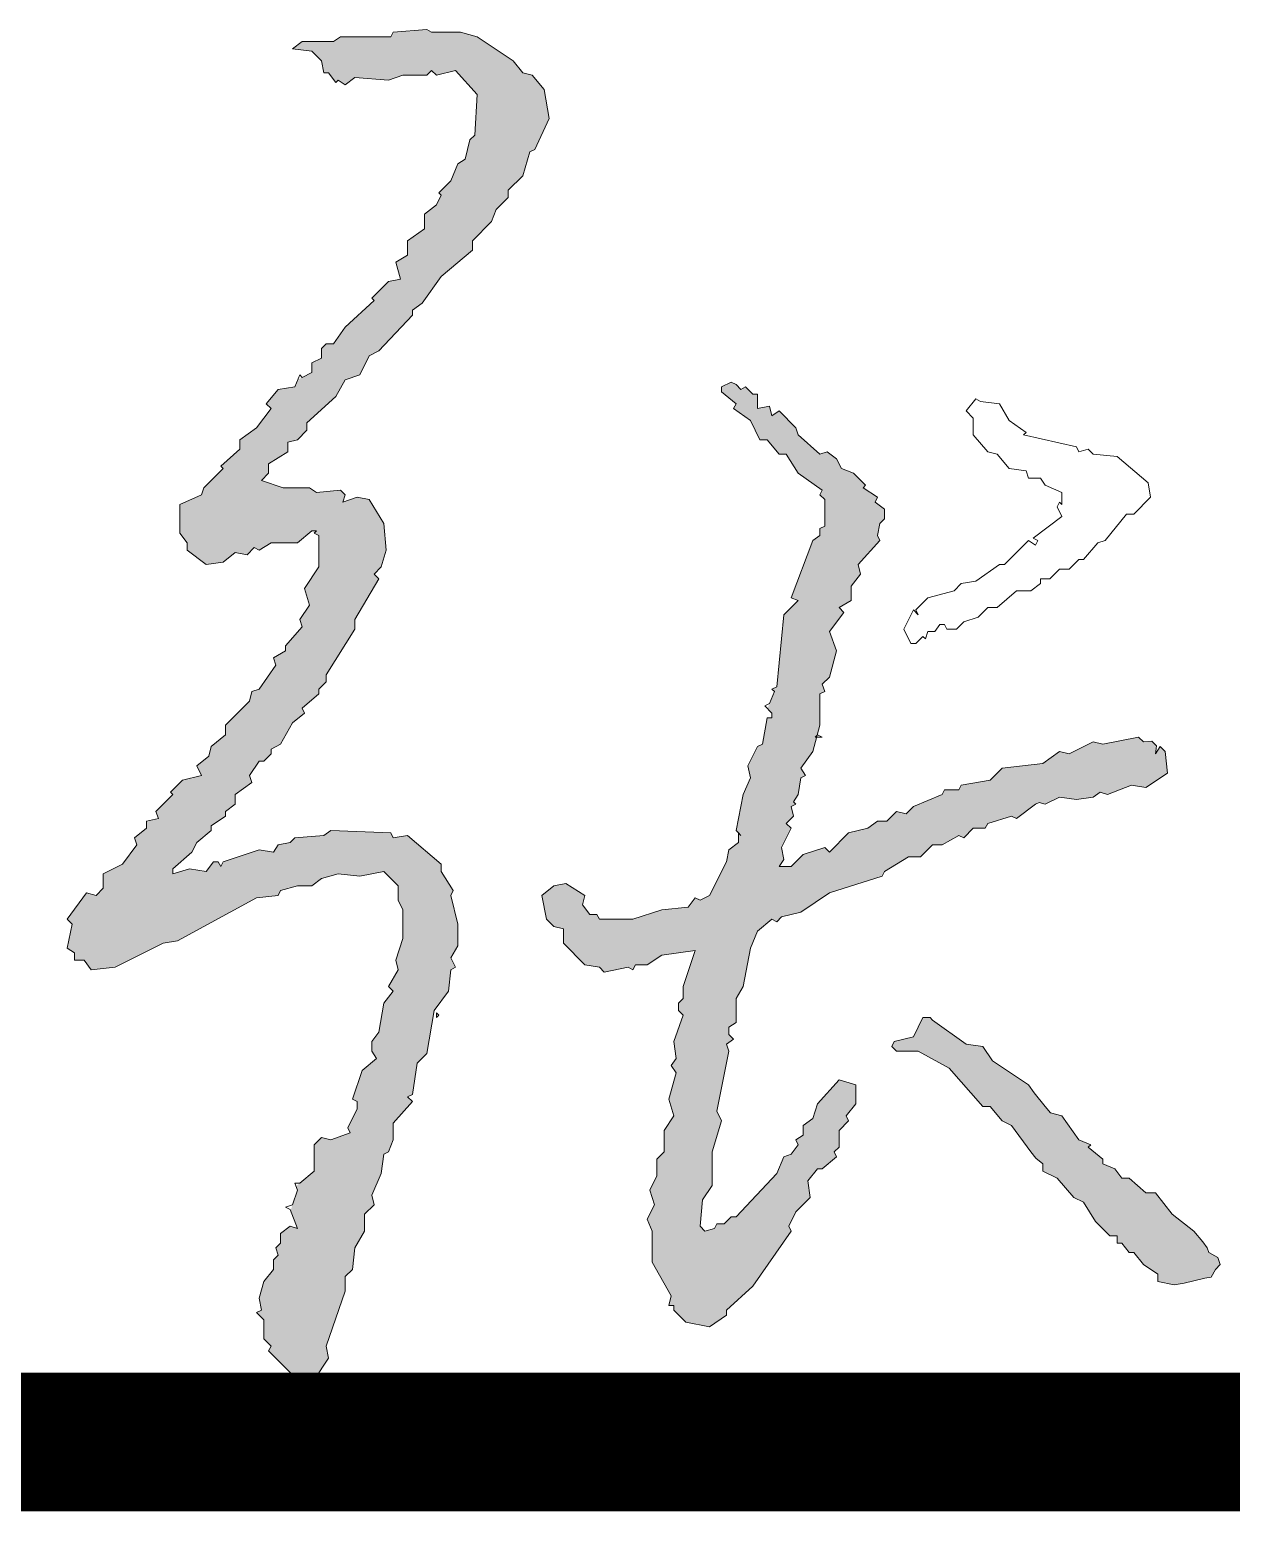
# Model space of a CAD drawing. Extents: x 1188826 to 1909461, y 608442 to 1651179.
# Drawn here: x 1319473 to 1319776.2, y 664842.8 to 665216.5 of the extents above; entities that cross this region are included whole.
import ezdxf

# ---------------------------------------------------------------- set-up
doc = ezdxf.new("R2010")
doc.units = 0
doc.header["$LTSCALE"] = 1000
doc.header["$MEASUREMENT"] = 0
doc.layers.add('图框', color=140, linetype='Continuous')
doc.layers.add('签名', color=7, linetype='Continuous', lineweight=18)

# ---------------------------------------------------------------- blocks, each defined once
blk = doc.blocks.new('tq123')
at = {"layer": '签名'}
h = blk.add_hatch(color=2, dxfattribs=at)
h.dxf.hatch_style = 1
h.paths.add_polyline_path([(-1979.02, 7074.86), (-1968.14, 7076.07), (-1966.93, 7078.49), (-1958.46, 7080.91), (-1951.2, 7080.91), (-1946.36, 7084.54), (-1937.9, 7086.96), (-1927.01, 7085.75), (-1914.91, 7088.17), (-1907.66, 7080.91), (-1907.66, 7073.66), (-1905.24, 7068.82), (-1905.24, 7054.3), (-1908.86, 7043.42), (-1907.66, 7038.58), (-1912.49, 7030.11), (-1910.07, 7027.69), (-1914.91, 7021.64), (-1917.33, 7007.13), (-1920.96, 7002.29), (-1920.96, 6997.45), (-1918.54, 6993.82), (-1925.8, 6987.77), (-1930.64, 6973.26), (-1928.22, 6972.05), (-1928.22, 6968.42), (-1933.06, 6958.74), (-1931.85, 6956.32), (-1941.52, 6952.7), (-1946.36, 6953.9), (-1949.99, 6950.28), (-1949.99, 6936.97), (-1959.14, 6929.34), (-1958.46, 6927.29), (-1961.87, 6917.05), (-1958.46, 6907.94), (-1962.09, 6909.15), (-1966.93, 6905.52), (-1966.93, 6900.68), (-1969.34, 6898.26), (-1968.14, 6894.63), (-1970.55, 6892.22), (-1970.55, 6887.38), (-1975.39, 6881.33), (-1977.81, 6872.86), (-1976.6, 6866.81), (-1979.02, 6865.6), (-1975.39, 6861.98), (-1975.39, 6852.3), (-1971.76, 6848.67), (-1972.97, 6846.25), (-1957.25, 6830.53), (-1949.99, 6831.74), (-1942.73, 6842.62), (-1943.94, 6848.67), (-1934.27, 6876.49), (-1934.27, 6883.75), (-1930.64, 6887.38), (-1929.43, 6898.26), (-1924.59, 6906.73), (-1924.59, 6915.2), (-1919.75, 6920.04), (-1920.96, 6924.87), (-1916.12, 6935.76), (-1914.91, 6945.44), (-1912.49, 6946.65), (-1910.07, 6952.7), (-1910.07, 6961.16), (-1900.4, 6972.05), (-1902.82, 6974.47), (-1900.4, 6975.68), (-1897.98, 6991.4), (-1893.14, 6996.24), (-1889.51, 7018.01), (-1882.25, 7027.69), (-1881.04, 7038.58), (-1878.62, 7039.79), (-1881.04, 7044.62), (-1877.42, 7050.67), (-1877.42, 7061.56), (-1881.04, 7076.07), (-1879.83, 7078.49), (-1885.88, 7088.17), (-1885.88, 7091.8), (-1902.82, 7106.31), (-1910.07, 7105.1), (-1911.28, 7107.52), (-1941.52, 7108.73), (-1945.15, 7106.31), (-1959.67, 7105.1), (-1962.09, 7102.69), (-1968.14, 7101.48), (-1970.55, 7097.85), (-1977.81, 7099.06), (-1995.96, 7093.01), (-1997.17, 7090.59), (-1998.38, 7093.01), (-2000.79, 7093.01), (-2004.42, 7088.17), (-2012.89, 7089.38), (-2021.36, 7086.96), (-2021.36, 7089.38), (-2011.68, 7097.85), (-2009.26, 7102.69), (-2002, 7108.73), (-2002, 7111.15), (-1994.75, 7115.99), (-1994.75, 7118.41), (-1989.91, 7122.04), (-1989.91, 7126.88), (-1981.44, 7132.93), (-1982.65, 7136.55), (-1977.81, 7143.81), (-1975.39, 7143.81), (-1971.76, 7147.44), (-1971.76, 7149.86), (-1966.93, 7152.28), (-1960.88, 7163.17), (-1954.83, 7168), (-1956.04, 7170.42), (-1947.57, 7177.68), (-1947.57, 7180.1), (-1943.94, 7183.73), (-1943.94, 7187.36), (-1929.43, 7210.34), (-1929.43, 7215.18), (-1917.33, 7235.74), (-1919.75, 7238.16), (-1916.12, 7241.79), (-1913.7, 7250.26), (-1914.91, 7263.56), (-1922.17, 7275.66), (-1928.22, 7276.87), (-1935.48, 7274.45), (-1934.27, 7278.08), (-1936.69, 7280.5), (-1948.78, 7279.29), (-1952.41, 7281.71), (-1965.72, 7281.71), (-1976.6, 7285.34), (-1972.97, 7288.96), (-1972.97, 7293.8), (-1963.3, 7299.85), (-1963.3, 7304.69), (-1958.46, 7305.9), (-1953.62, 7310.74), (-1953.62, 7314.37), (-1939.1, 7327.67), (-1934.27, 7336.14), (-1927.01, 7338.56), (-1922.17, 7348.23), (-1917.33, 7350.65), (-1900.4, 7368.8), (-1900.4, 7371.22), (-1895.56, 7374.85), (-1885.88, 7388.15), (-1870.16, 7401.46), (-1870.16, 7406.3), (-1860.48, 7415.97), (-1858.06, 7422.02), (-1852.01, 7428.07), (-1852.01, 7431.7), (-1844.76, 7438.95), (-1841.13, 7451.05), (-1838.71, 7452.26), (-1831.45, 7467.98), (-1833.87, 7482.5), (-1839.92, 7489.76), (-1844.76, 7490.97), (-1849.59, 7497.02), (-1867.74, 7509.11), (-1876.21, 7511.53), (-1890.72, 7511.53), (-1893.14, 7512.74), (-1910.07, 7511.53), (-1911.28, 7509.11), (-1936.69, 7509.11), (-1940.31, 7506.69), (-1956.04, 7506.69), (-1960.88, 7503.06), (-1951.2, 7501.85), (-1946.36, 7497.02), (-1945.15, 7490.97), (-1942.73, 7490.97), (-1939.1, 7486.13), (-1937.9, 7487.34), (-1934.27, 7484.92), (-1929.43, 7488.55), (-1912.49, 7487.34), (-1905.24, 7489.76), (-1893.14, 7489.76), (-1890.72, 7492.18), (-1888.3, 7489.76), (-1878.62, 7492.18), (-1867.74, 7480.08), (-1868.95, 7459.52), (-1871.37, 7457.1), (-1873.79, 7447.42), (-1877.42, 7445), (-1881.04, 7436.54), (-1887.09, 7430.49), (-1885.88, 7429.28), (-1888.3, 7424.44), (-1894.35, 7419.6), (-1894.35, 7412.34), (-1902.82, 7406.3), (-1902.82, 7399.04), (-1908.86, 7395.41), (-1906.45, 7386.94), (-1912.49, 7385.73), (-1920.96, 7377.26), (-1919.75, 7376.06), (-1934.27, 7362.75), (-1940.31, 7354.28), (-1943.94, 7354.28), (-1946.36, 7351.86), (-1946.36, 7347.02), (-1951.2, 7344.61), (-1951.2, 7339.77), (-1958.16, 7336.29), (-1959.67, 7332.51), (-1968.14, 7331.3), (-1974.18, 7324.04), (-1971.76, 7321.62), (-1979.02, 7311.95), (-1987.49, 7305.9), (-1987.49, 7301.06), (-1997.17, 7292.59), (-1995.96, 7291.38), (-2005.63, 7281.71), (-2006.84, 7278.08), (-2017.73, 7273.24), (-2017.73, 7258.72), (-2014.1, 7253.89), (-2014.1, 7250.26), (-2004.42, 7243), (-1995.96, 7244.21), (-1989.91, 7249.05), (-1983.86, 7247.84), (-1980.23, 7251.47), (-1977.81, 7250.26), (-1971.76, 7253.89), (-1958.46, 7253.89), (-1951.2, 7259.93), (-1948.78, 7259.93), (-1949.99, 7258.72), (-1947.57, 7257.51), (-1947.57, 7241.79), (-1954.83, 7230.9), (-1952.41, 7222.44), (-1957.25, 7215.18), (-1956.04, 7211.55), (-1964.51, 7201.87), (-1964.51, 7199.45), (-1970.55, 7195.82), (-1969.34, 7192.2), (-1977.81, 7180.1), (-1981.44, 7178.89), (-1982.65, 7174.05), (-1994.75, 7161.96), (-1994.75, 7157.12), (-2002, 7151.07), (-2003.21, 7146.23), (-2009.26, 7141.39), (-2006.84, 7136.55), (-2016.52, 7134.14), (-2022.57, 7128.09), (-2021.36, 7126.88), (-2029.82, 7118.41), (-2028.62, 7114.78), (-2034.66, 7113.57), (-2034.66, 7109.94), (-2040.71, 7105.1), (-2039.5, 7101.48), (-2046.76, 7091.8), (-2056.44, 7086.96), (-2056.44, 7079.7), (-2060.06, 7076.07), (-2064.9, 7077.28), (-2074.58, 7063.98), (-2072.16, 7061.56), (-2074.58, 7049.46), (-2070.95, 7047.04), (-2070.95, 7043.42), (-2066.11, 7043.42), (-2062.48, 7038.58), (-2050.39, 7039.79), (-2026.2, 7051.88), (-2018.94, 7053.09)])
h = blk.add_hatch(color=2, dxfattribs=at)
h.dxf.hatch_style = 1
h.paths.add_polyline_path([(-1750.41, 7076.07), (-1755.25, 7073.66), (-1757.66, 7074.86), (-1761.29, 7070.03), (-1774.6, 7068.82), (-1789.11, 7063.98), (-1806.05, 7063.98), (-1807.26, 7066.4), (-1810.89, 7066.4), (-1814.52, 7071.24), (-1813.31, 7076.07), (-1822.98, 7082.12), (-1829.03, 7080.91), (-1835.08, 7076.07), (-1832.66, 7063.98), (-1829.03, 7060.35), (-1824.19, 7059.14), (-1824.19, 7051.88), (-1813.31, 7041), (-1806.05, 7039.79), (-1803.63, 7037.37), (-1791.53, 7039.79), (-1789.11, 7038.58), (-1787.9, 7041), (-1781.86, 7041), (-1774.6, 7045.83), (-1757.66, 7048.25), (-1763.71, 7030.11), (-1763.71, 7024.06), (-1766.13, 7021.64), (-1766.13, 7018.01), (-1763.71, 7015.59), (-1768.55, 7002.29), (-1767.34, 6993.82), (-1769.76, 6990.19), (-1767.34, 6986.56), (-1770.97, 6973.26), (-1768.55, 6964.79), (-1773.39, 6957.53), (-1773.39, 6946.65), (-1777.02, 6943.02), (-1777.02, 6934.55), (-1780.65, 6927.29), (-1778.23, 6920.04), (-1781.86, 6912.78), (-1779.44, 6906.73), (-1779.44, 6891.01), (-1769.76, 6874.07), (-1770.97, 6869.23), (-1768.55, 6869.23), (-1768.55, 6866.81), (-1762.5, 6860.77), (-1750.41, 6858.35), (-1741.94, 6864.39), (-1741.94, 6866.81), (-1728.63, 6878.91), (-1709.28, 6906.73), (-1710.49, 6909.15), (-1706.86, 6916.41), (-1699.6, 6923.66), (-1700.81, 6932.13), (-1695.98, 6938.18), (-1693.56, 6938.18), (-1686.3, 6944.23), (-1687.51, 6946.65), (-1685.09, 6949.07), (-1685.09, 6957.53), (-1680.25, 6962.37), (-1681.46, 6964.79), (-1676.62, 6970.84), (-1676.62, 6980.52), (-1685.09, 6982.94), (-1695.98, 6970.84), (-1698.39, 6963.58), (-1703.23, 6959.95), (-1703.23, 6955.11), (-1706.86, 6952.7), (-1705.65, 6950.28), (-1709.28, 6945.44), (-1712.91, 6944.23), (-1716.54, 6935.76), (-1737.1, 6913.99), (-1739.52, 6913.99), (-1743.15, 6910.36), (-1746.78, 6910.36), (-1747.99, 6907.94), (-1752.83, 6906.73), (-1755.25, 6909.15), (-1754.04, 6922.46), (-1749.2, 6929.71), (-1749.2, 6946.65), (-1744.36, 6962.37), (-1746.78, 6967.21), (-1740.73, 6997.45), (-1741.94, 7001.08), (-1738.31, 7003.5), (-1740.73, 7005.92), (-1740.73, 7009.55), (-1737.1, 7011.97), (-1737.1, 7024.06), (-1733.47, 7030.11), (-1729.84, 7049.46), (-1726.22, 7057.93), (-1718.96, 7063.98), (-1716.54, 7062.77), (-1714.12, 7065.19), (-1704.44, 7067.61), (-1689.93, 7077.28), (-1663.32, 7085.75), (-1662.11, 7088.17), (-1650.01, 7095.43), (-1643.96, 7095.43), (-1637.91, 7101.48), (-1633.08, 7101.48), (-1624.61, 7106.31), (-1622.19, 7105.1), (-1617.35, 7109.94), (-1611.3, 7109.94), (-1610.09, 7112.36), (-1598, 7115.99), (-1595.58, 7114.78), (-1584.61, 7123.01), (-1581.06, 7122.04), (-1573.81, 7125.67), (-1565.34, 7124.46), (-1556.87, 7125.67), (-1553.24, 7128.09), (-1549.61, 7126.88), (-1537.52, 7131.72), (-1530.26, 7130.51), (-1519.37, 7137.76), (-1520.58, 7148.65), (-1523, 7151.07), (-1525.42, 7147.44), (-1524.83, 7151.47), (-1527.25, 7153.89), (-1531.47, 7153.49), (-1533.89, 7155.91), (-1552.03, 7152.28), (-1556.87, 7153.49), (-1568.97, 7147.44), (-1573.81, 7148.65), (-1582.27, 7142.6), (-1602.84, 7140.18), (-1608.88, 7134.14), (-1623.4, 7131.72), (-1624.61, 7129.3), (-1631.87, 7129.3), (-1633.08, 7126.88), (-1647.59, 7120.83), (-1651.22, 7117.2), (-1656.06, 7118.41), (-1660.9, 7113.57), (-1665.74, 7113.57), (-1670.57, 7109.94), (-1680.25, 7107.52), (-1689.93, 7097.85), (-1692.35, 7100.27), (-1703.23, 7096.64), (-1709.28, 7090.59), (-1715.33, 7090.59), (-1712.91, 7094.22), (-1714.12, 7100.27), (-1709.28, 7109.94), (-1711.7, 7112.36), (-1708.07, 7115.99), (-1709.28, 7120.83), (-1706.86, 7122.04), (-1708.07, 7123.25), (-1705.65, 7126.88), (-1704.44, 7135.34), (-1702.02, 7136.55), (-1704.44, 7140.18), (-1698.39, 7148.65), (-1696.42, 7155.91), (-1697.18, 7155.91), (-1696.13, 7156.97), (-1694.77, 7161.96), (-1694.77, 7177.68), (-1692.35, 7178.89), (-1693.56, 7182.52), (-1689.93, 7186.15), (-1686.3, 7199.45), (-1689.93, 7209.13), (-1682.67, 7218.81), (-1685.09, 7221.23), (-1679.04, 7224.86), (-1679.04, 7232.11), (-1674.2, 7238.16), (-1675.41, 7243), (-1664.53, 7255.1), (-1665.74, 7257.51), (-1664.53, 7263.56), (-1662.11, 7265.98), (-1662.11, 7270.82), (-1666.94, 7274.45), (-1665.74, 7276.87), (-1672.99, 7281.71), (-1671.78, 7282.92), (-1677.83, 7288.96), (-1683.88, 7291.38), (-1686.3, 7296.22), (-1691.14, 7299.85), (-1694.77, 7298.64), (-1705.65, 7308.32), (-1706.86, 7311.95), (-1715.33, 7320.41), (-1718.96, 7317.99), (-1720.17, 7322.83), (-1726.22, 7321.62), (-1726.22, 7328.88), (-1728.63, 7328.88), (-1732.26, 7332.51), (-1734.68, 7331.3), (-1737.1, 7333.72), (-1739.52, 7334.93), (-1744.36, 7332.51), (-1744.36, 7330.09), (-1737.1, 7324.04), (-1738.31, 7321.62), (-1729.84, 7315.58), (-1725.01, 7305.9), (-1721.38, 7305.9), (-1715.33, 7298.64), (-1711.7, 7298.64), (-1705.65, 7288.96), (-1693.56, 7280.5), (-1694.77, 7278.08), (-1692.35, 7275.66), (-1692.35, 7262.35), (-1694.77, 7261.14), (-1694.77, 7257.51), (-1698.39, 7255.1), (-1709.28, 7226.06), (-1705.65, 7224.86), (-1712.91, 7217.6), (-1716.54, 7181.31), (-1718.96, 7180.1), (-1717.75, 7178.89), (-1721.2, 7170.25), (-1718.96, 7168), (-1718.96, 7165.58), (-1721.38, 7165.58), (-1723.8, 7152.28), (-1726.22, 7151.07), (-1731.05, 7141.39), (-1729.84, 7135.34), (-1733.47, 7126.88), (-1737.1, 7108.73), (-1735.89, 7107.52), (-1735.89, 7102.69), (-1740.73, 7099.06), (-1741.94, 7093.01)])
h = blk.add_hatch(color=2, dxfattribs=at)
h.dxf.hatch_style = 1
h.paths.add_polyline_path([(-1561.71, 6921.25), (-1555.66, 6911.57), (-1548.4, 6904.31), (-1544.78, 6904.31), (-1544.78, 6900.68), (-1542.36, 6900.68), (-1538.73, 6895.84), (-1536.31, 6895.84), (-1531.47, 6889.8), (-1524.21, 6884.96), (-1524.21, 6881.33), (-1515.95, 6879.54), (-1510.84, 6880.46), (-1500.54, 6882.91), (-1497.37, 6883.52), (-1495.18, 6887.38), (-1492.76, 6889.8), (-1493.97, 6893.42), (-1498.49, 6895.97), (-1499.26, 6898.32), (-1501.43, 6901.25), (-1506.07, 6906.73), (-1516.95, 6915.2), (-1525.42, 6926.08), (-1530.26, 6926.08), (-1538.73, 6933.34), (-1542.36, 6933.34), (-1545.98, 6938.18), (-1552.03, 6940.6), (-1552.03, 6943.02), (-1559.29, 6949.07), (-1558.08, 6950.28), (-1564.13, 6952.7), (-1572.6, 6964.79), (-1578.36, 6966.44), (-1581.06, 6969.63), (-1586.6, 6976.44), (-1589.53, 6980.52), (-1607.67, 6992.61), (-1612.51, 6999.87), (-1620.98, 7001.08), (-1639.61, 7014.38), (-1642.75, 7014.38), (-1647.59, 7004.71), (-1657.27, 7002.29), (-1658.48, 6999.87), (-1656.06, 6997.45), (-1645.17, 6997.45), (-1629.45, 6988.98), (-1612.51, 6969.63), (-1608.88, 6969.63), (-1602.84, 6962.37), (-1598, 6959.95), (-1588.32, 6946.65), (-1585.8, 6943.55), (-1582.27, 6940.6), (-1582.27, 6936.97), (-1575.02, 6933.34), (-1566.55, 6923.66)])
at = {"layer": '图框', "const_width": 70}
blk.add_lwpolyline([(-6995.07, 6800.33), (4.93, 6800.33)], dxfattribs=at)
at = {"layer": '签名', "color": 2, "elevation": 9704994.47}
for points in [[(-1890.72, 7511.53), (-1893.14, 7512.74), (-1910.07, 7511.53), (-1911.28, 7509.11), (-1936.69, 7509.11), (-1940.31, 7506.69), (-1956.04, 7506.69), (-1960.88, 7503.06), (-1951.2, 7501.85), (-1946.36, 7497.02), (-1945.15, 7490.97), (-1942.73, 7490.97), (-1939.1, 7486.13), (-1937.9, 7487.34), (-1934.27, 7484.92), (-1929.43, 7488.55), (-1912.49, 7487.34), (-1905.24, 7489.76), (-1893.14, 7489.76), (-1890.72, 7492.18), (-1888.3, 7489.76), (-1878.62, 7492.18), (-1867.74, 7480.08), (-1868.95, 7459.52), (-1871.37, 7457.1), (-1873.79, 7447.42), (-1877.42, 7445), (-1881.04, 7436.54), (-1887.09, 7430.49), (-1885.88, 7429.28), (-1888.3, 7424.44), (-1894.35, 7419.6), (-1894.35, 7412.34), (-1902.82, 7406.3), (-1902.82, 7399.04), (-1908.86, 7395.41), (-1906.45, 7386.94), (-1912.49, 7385.73), (-1920.96, 7377.26), (-1919.75, 7376.06), (-1934.27, 7362.75), (-1940.31, 7354.28), (-1943.94, 7354.28), (-1946.36, 7351.86), (-1946.36, 7347.02), (-1951.2, 7344.61), (-1951.2, 7339.77), (-1956.04, 7337.35), (-1957.25, 7338.56), (-1959.67, 7332.51), (-1968.14, 7331.3), (-1974.18, 7324.04), (-1971.76, 7321.62), (-1979.02, 7311.95), (-1987.49, 7305.9), (-1987.49, 7301.06), (-1997.17, 7292.59), (-1995.96, 7291.38), (-2005.63, 7281.71), (-2006.84, 7278.08), (-2017.73, 7273.24), (-2017.73, 7258.72), (-2014.1, 7253.89), (-2014.1, 7250.26), (-2004.42, 7243), (-1995.96, 7244.21), (-1989.91, 7249.05), (-1983.86, 7247.84), (-1980.23, 7251.47), (-1977.81, 7250.26), (-1971.76, 7253.89), (-1958.46, 7253.89), (-1951.2, 7259.93), (-1948.78, 7259.93), (-1949.99, 7258.72), (-1947.57, 7257.51), (-1947.57, 7241.79), (-1954.83, 7230.9), (-1952.41, 7222.44), (-1957.25, 7215.18), (-1956.04, 7211.55), (-1964.51, 7201.87), (-1964.51, 7199.45), (-1970.55, 7195.82), (-1969.34, 7192.2), (-1977.81, 7180.1), (-1981.44, 7178.89), (-1982.65, 7174.05), (-1994.75, 7161.96), (-1994.75, 7157.12), (-2002, 7151.07), (-2003.21, 7146.23), (-2009.26, 7141.39), (-2006.84, 7136.55), (-2016.52, 7134.14), (-2022.57, 7128.09), (-2021.36, 7126.88), (-2029.82, 7118.41), (-2028.62, 7114.78), (-2034.66, 7113.57), (-2034.66, 7109.94), (-2040.71, 7105.1), (-2039.5, 7101.48), (-2046.76, 7091.8), (-2056.44, 7086.96), (-2056.44, 7079.7), (-2060.06, 7076.07), (-2064.9, 7077.28), (-2074.58, 7063.98), (-2072.16, 7061.56), (-2074.58, 7049.46), (-2070.95, 7047.04), (-2070.95, 7043.42), (-2066.11, 7043.42), (-2062.48, 7038.58), (-2050.39, 7039.79), (-2026.2, 7051.88), (-2018.94, 7053.09), (-1979.02, 7074.86), (-1968.14, 7076.07), (-1966.93, 7078.49), (-1958.46, 7080.91), (-1951.2, 7080.91), (-1946.36, 7084.54), (-1937.9, 7086.96), (-1927.01, 7085.75), (-1914.91, 7088.17), (-1907.66, 7080.91), (-1907.66, 7073.66), (-1905.24, 7068.82), (-1905.24, 7054.3), (-1908.86, 7043.42), (-1907.66, 7038.58), (-1912.49, 7030.11), (-1910.07, 7027.69), (-1914.91, 7021.64), (-1917.33, 7007.13), (-1920.96, 7002.29), (-1920.96, 6997.45), (-1918.54, 6993.82), (-1925.8, 6987.77), (-1930.64, 6973.26), (-1928.22, 6972.05), (-1928.22, 6968.42), (-1933.06, 6958.74), (-1931.85, 6956.32), (-1941.52, 6952.7), (-1946.36, 6953.9), (-1949.99, 6950.28), (-1949.99, 6936.97), (-1957.25, 6930.92), (-1959.67, 6930.92), (-1958.46, 6927.29), (-1960.88, 6920.04), (-1964.51, 6918.83), (-1962.09, 6917.62), (-1958.46, 6907.94), (-1962.09, 6909.15), (-1966.93, 6905.52), (-1966.93, 6900.68), (-1969.34, 6898.26), (-1968.14, 6894.63), (-1970.55, 6892.22), (-1970.55, 6887.38), (-1975.39, 6881.33), (-1977.81, 6872.86), (-1976.6, 6866.81), (-1979.02, 6865.6), (-1975.39, 6861.98), (-1975.39, 6852.3), (-1971.76, 6848.67), (-1972.97, 6846.25), (-1957.25, 6830.53), (-1949.99, 6831.74), (-1942.73, 6842.62), (-1943.94, 6848.67), (-1934.27, 6876.49), (-1934.27, 6883.75), (-1930.64, 6887.38), (-1929.43, 6898.26), (-1924.59, 6906.73), (-1924.59, 6915.2), (-1919.75, 6920.04), (-1920.96, 6924.87), (-1916.12, 6935.76), (-1914.91, 6945.44), (-1912.49, 6946.65), (-1910.07, 6952.7), (-1910.07, 6961.16), (-1900.4, 6972.05), (-1902.82, 6974.47), (-1900.4, 6975.68), (-1897.98, 6991.4), (-1893.14, 6996.24), (-1889.51, 7018.01), (-1882.25, 7027.69), (-1881.04, 7038.58), (-1878.62, 7039.79), (-1881.04, 7044.62), (-1877.42, 7050.67), (-1877.42, 7061.56), (-1881.04, 7076.07), (-1879.83, 7078.49), (-1885.88, 7088.17), (-1885.88, 7091.8), (-1902.82, 7106.31), (-1910.07, 7105.1), (-1911.28, 7107.52), (-1941.52, 7108.73), (-1945.15, 7106.31), (-1959.67, 7105.1), (-1962.09, 7102.69), (-1968.14, 7101.48), (-1970.55, 7097.85), (-1977.81, 7099.06), (-1995.96, 7093.01), (-1997.17, 7090.59), (-1998.38, 7093.01), (-2000.79, 7093.01), (-2004.42, 7088.17), (-2012.89, 7089.38), (-2021.36, 7086.96), (-2021.36, 7089.38), (-2011.68, 7097.85), (-2009.26, 7102.69), (-2002, 7108.73), (-2002, 7111.15), (-1994.75, 7115.99), (-1994.75, 7118.41), (-1989.91, 7122.04), (-1989.91, 7126.88), (-1981.44, 7132.93), (-1982.65, 7136.55), (-1977.81, 7143.81), (-1975.39, 7143.81), (-1971.76, 7147.44), (-1971.76, 7149.86), (-1966.93, 7152.28), (-1960.88, 7163.17), (-1954.83, 7168), (-1956.04, 7170.42), (-1947.57, 7177.68), (-1947.57, 7180.1), (-1943.94, 7183.73), (-1943.94, 7187.36), (-1929.43, 7210.34), (-1929.43, 7215.18), (-1917.33, 7235.74), (-1919.75, 7238.16), (-1916.12, 7241.79), (-1913.7, 7250.26), (-1914.91, 7263.56), (-1922.17, 7275.66), (-1928.22, 7276.87), (-1935.48, 7274.45), (-1934.27, 7278.08), (-1936.69, 7280.5), (-1948.78, 7279.29), (-1952.41, 7281.71), (-1965.72, 7281.71), (-1976.6, 7285.34), (-1972.97, 7288.96), (-1972.97, 7293.8), (-1963.3, 7299.85), (-1963.3, 7304.69), (-1958.46, 7305.9), (-1953.62, 7310.74), (-1953.62, 7314.37), (-1939.1, 7327.67), (-1934.27, 7336.14), (-1927.01, 7338.56), (-1922.17, 7348.23), (-1917.33, 7350.65), (-1900.4, 7368.8), (-1900.4, 7371.22), (-1895.56, 7374.85), (-1885.88, 7388.15), (-1870.16, 7401.46), (-1870.16, 7406.3), (-1860.48, 7415.97), (-1858.06, 7422.02), (-1852.01, 7428.07), (-1852.01, 7431.7), (-1844.76, 7438.95), (-1841.13, 7451.05), (-1838.71, 7452.26), (-1831.45, 7467.98), (-1833.87, 7482.5), (-1839.92, 7489.76), (-1844.76, 7490.97), (-1849.59, 7497.02), (-1867.74, 7509.11), (-1876.21, 7511.53), (-1890.72, 7511.53)], [(-1737.1, 7333.72), (-1739.52, 7334.93), (-1744.36, 7332.51), (-1744.36, 7330.09), (-1737.1, 7324.04), (-1738.31, 7321.62), (-1729.84, 7315.58), (-1725.01, 7305.9), (-1721.38, 7305.9), (-1715.33, 7298.64), (-1711.7, 7298.64), (-1705.65, 7288.96), (-1693.56, 7280.5), (-1694.77, 7278.08), (-1692.35, 7275.66), (-1692.35, 7262.35), (-1694.77, 7261.14), (-1694.77, 7257.51), (-1698.39, 7255.1), (-1709.28, 7226.06), (-1705.65, 7224.86), (-1712.91, 7217.6), (-1716.54, 7181.31), (-1718.96, 7180.1), (-1717.75, 7178.89), (-1720.17, 7172.84), (-1722.59, 7171.63), (-1718.96, 7168), (-1718.96, 7165.58), (-1721.38, 7165.58), (-1723.8, 7152.28), (-1726.22, 7151.07), (-1731.05, 7141.39), (-1729.84, 7135.34), (-1733.47, 7126.88), (-1737.1, 7108.73), (-1734.68, 7106.31), (-1734.68, 7106.31), (-1735.89, 7107.52), (-1735.89, 7102.69), (-1740.73, 7099.06), (-1741.94, 7093.01), (-1750.41, 7076.07), (-1755.25, 7073.66), (-1757.66, 7074.86), (-1761.29, 7070.03), (-1774.6, 7068.82), (-1789.11, 7063.98), (-1806.05, 7063.98), (-1807.26, 7066.4), (-1810.89, 7066.4), (-1814.52, 7071.24), (-1813.31, 7076.07), (-1822.98, 7082.12), (-1829.03, 7080.91), (-1835.08, 7076.07), (-1832.66, 7063.98), (-1829.03, 7060.35), (-1824.19, 7059.14), (-1824.19, 7051.88), (-1813.31, 7041), (-1806.05, 7039.79), (-1803.63, 7037.37), (-1791.53, 7039.79), (-1789.11, 7038.58), (-1787.9, 7041), (-1781.86, 7041), (-1774.6, 7045.83), (-1757.66, 7048.25), (-1763.71, 7030.11), (-1763.71, 7024.06), (-1766.13, 7021.64), (-1766.13, 7018.01), (-1763.71, 7015.59), (-1768.55, 7002.29), (-1767.34, 6993.82), (-1769.76, 6990.19), (-1767.34, 6986.56), (-1770.97, 6973.26), (-1768.55, 6964.79), (-1773.39, 6957.53), (-1773.39, 6946.65), (-1777.02, 6943.02), (-1777.02, 6934.55), (-1780.65, 6927.29), (-1778.23, 6920.04), (-1781.86, 6912.78), (-1779.44, 6906.73), (-1779.44, 6891.01), (-1769.76, 6874.07), (-1770.97, 6869.23), (-1768.55, 6869.23), (-1768.55, 6866.81), (-1762.5, 6860.77), (-1750.41, 6858.35), (-1741.94, 6864.39), (-1741.94, 6866.81), (-1728.63, 6878.91), (-1709.28, 6906.73), (-1710.49, 6909.15), (-1706.86, 6916.41), (-1699.6, 6923.66), (-1700.81, 6932.13), (-1695.98, 6938.18), (-1693.56, 6938.18), (-1686.3, 6944.23), (-1687.51, 6946.65), (-1685.09, 6949.07), (-1685.09, 6957.53), (-1680.25, 6962.37), (-1681.46, 6964.79), (-1676.62, 6970.84), (-1676.62, 6980.52), (-1685.09, 6982.94), (-1695.98, 6970.84), (-1698.39, 6963.58), (-1703.23, 6959.95), (-1703.23, 6955.11), (-1706.86, 6952.7), (-1705.65, 6950.28), (-1709.28, 6945.44), (-1712.91, 6944.23), (-1716.54, 6935.76), (-1737.1, 6913.99), (-1739.52, 6913.99), (-1743.15, 6910.36), (-1746.78, 6910.36), (-1747.99, 6907.94), (-1752.83, 6906.73), (-1755.25, 6909.15), (-1754.04, 6922.46), (-1749.2, 6929.71), (-1749.2, 6946.65), (-1744.36, 6962.37), (-1746.78, 6967.21), (-1740.73, 6997.45), (-1741.94, 7001.08), (-1738.31, 7003.5), (-1740.73, 7005.92), (-1740.73, 7009.55), (-1737.1, 7011.97), (-1737.1, 7024.06), (-1733.47, 7030.11), (-1729.84, 7049.46), (-1726.22, 7057.93), (-1718.96, 7063.98), (-1716.54, 7062.77), (-1714.12, 7065.19), (-1704.44, 7067.61), (-1689.93, 7077.28), (-1663.32, 7085.75), (-1662.11, 7088.17), (-1650.01, 7095.43), (-1643.96, 7095.43), (-1637.91, 7101.48), (-1633.08, 7101.48), (-1624.61, 7106.31), (-1622.19, 7105.1), (-1617.35, 7109.94), (-1611.3, 7109.94), (-1610.09, 7112.36), (-1598, 7115.99), (-1595.58, 7114.78), (-1585.9, 7122.04), (-1584.05, 7122.86), (-1581.06, 7122.04), (-1573.81, 7125.67), (-1565.34, 7124.46), (-1556.87, 7125.67), (-1553.24, 7128.09), (-1549.61, 7126.88), (-1537.52, 7131.72), (-1530.26, 7130.51), (-1519.37, 7137.76), (-1520.58, 7148.65), (-1523, 7151.07), (-1525.42, 7147.44), (-1524.83, 7151.47), (-1527.25, 7153.89), (-1531.47, 7153.49), (-1533.89, 7155.91), (-1552.03, 7152.28), (-1556.87, 7153.49), (-1568.97, 7147.44), (-1573.81, 7148.65), (-1582.27, 7142.6), (-1602.84, 7140.18), (-1608.88, 7134.14), (-1623.4, 7131.72), (-1624.61, 7129.3), (-1631.87, 7129.3), (-1633.08, 7126.88), (-1647.59, 7120.83), (-1651.22, 7117.2), (-1656.06, 7118.41), (-1660.9, 7113.57), (-1665.74, 7113.57), (-1670.57, 7109.94), (-1680.25, 7107.52), (-1689.93, 7097.85), (-1692.35, 7100.27), (-1703.23, 7096.64), (-1709.28, 7090.59), (-1715.33, 7090.59), (-1712.91, 7094.22), (-1714.12, 7100.27), (-1709.28, 7109.94), (-1711.7, 7112.36), (-1708.07, 7115.99), (-1709.28, 7120.83), (-1706.86, 7122.04), (-1708.07, 7123.25), (-1705.65, 7126.88), (-1704.44, 7135.34), (-1702.02, 7136.55), (-1704.44, 7140.18), (-1698.39, 7148.65), (-1694.77, 7161.96), (-1694.77, 7177.68), (-1692.35, 7178.89), (-1693.56, 7182.52), (-1689.93, 7186.15), (-1686.3, 7199.45), (-1689.93, 7209.13), (-1682.67, 7218.81), (-1685.09, 7221.23), (-1679.04, 7224.86), (-1679.04, 7232.11), (-1674.2, 7238.16), (-1675.41, 7243), (-1664.53, 7255.1), (-1665.74, 7257.51), (-1664.53, 7263.56), (-1662.11, 7265.98), (-1662.11, 7270.82), (-1666.94, 7274.45), (-1665.74, 7276.87), (-1672.99, 7281.71), (-1671.78, 7282.92), (-1677.83, 7288.96), (-1683.88, 7291.38), (-1686.3, 7296.22), (-1691.14, 7299.85), (-1694.77, 7298.64), (-1705.65, 7308.32), (-1706.86, 7311.95), (-1715.33, 7320.41), (-1718.96, 7317.99), (-1720.17, 7322.83), (-1726.22, 7321.62), (-1726.22, 7328.88), (-1728.63, 7328.88), (-1732.26, 7332.51), (-1734.68, 7331.3), (-1737.1, 7333.72)], [(-1613.72, 7325.25), (-1616.14, 7326.46), (-1620.98, 7320.41), (-1617.35, 7316.78), (-1617.35, 7308.32), (-1610.09, 7299.85), (-1605.26, 7298.64), (-1599.21, 7291.38), (-1590.74, 7290.17), (-1589.53, 7286.54), (-1583.48, 7286.54), (-1581.06, 7282.92), (-1572.6, 7279.29), (-1572.6, 7273.24), (-1573.81, 7274.45), (-1575.02, 7272.03), (-1572.6, 7267.19), (-1587.11, 7256.3), (-1584.69, 7255.1), (-1585.9, 7252.68), (-1589.53, 7255.1), (-1601.63, 7243), (-1604.05, 7243), (-1616.14, 7234.53), (-1623.4, 7233.32), (-1627.03, 7229.69), (-1640.33, 7226.06), (-1646.38, 7220.02), (-1645.17, 7217.6), (-1647.59, 7220.02), (-1652.43, 7210.34), (-1648.8, 7203.08), (-1646.38, 7203.08), (-1642.75, 7206.71), (-1641.54, 7205.5), (-1640.33, 7209.13), (-1636.7, 7209.13), (-1634.29, 7212.76), (-1631.87, 7212.76), (-1630.66, 7210.34), (-1625.82, 7210.34), (-1622.19, 7213.97), (-1614.93, 7216.39), (-1610.09, 7221.23), (-1605.26, 7221.23), (-1595.58, 7229.69), (-1588.32, 7229.69), (-1583.48, 7233.32), (-1583.48, 7235.74), (-1578.64, 7235.74), (-1573.81, 7240.58), (-1568.97, 7240.58), (-1564.13, 7245.42), (-1561.71, 7245.42), (-1554.45, 7253.89), (-1550.82, 7255.1), (-1539.94, 7268.4), (-1536.31, 7268.4), (-1527.84, 7276.87), (-1529.05, 7284.13), (-1544.78, 7297.43), (-1556.87, 7298.64), (-1559.29, 7301.06), (-1564.13, 7299.85), (-1565.34, 7302.27), (-1591.95, 7308.32), (-1590.74, 7309.53), (-1599.21, 7315.58), (-1604.05, 7324.04), (-1613.72, 7325.25)], [(-1693.56, 7155.91), (-1695.98, 7157.12), (-1697.18, 7155.91), (-1693.56, 7155.91)], [(-1887.09, 7015.59), (-1888.3, 7016.8), (-1888.3, 7014.38), (-1887.09, 7015.59)], [(-1637.91, 7013.18), (-1639.12, 7014.38), (-1642.75, 7014.38), (-1647.59, 7004.71), (-1657.27, 7002.29), (-1658.48, 6999.87), (-1656.06, 6997.45), (-1645.17, 6997.45), (-1629.45, 6988.98), (-1612.51, 6969.63), (-1608.88, 6969.63), (-1602.84, 6962.37), (-1598, 6959.95), (-1588.32, 6946.65), (-1585.8, 6943.55), (-1582.27, 6940.6), (-1582.27, 6936.97), (-1575.02, 6933.34), (-1566.55, 6923.66), (-1561.71, 6921.25), (-1555.66, 6911.57), (-1548.4, 6904.31), (-1544.78, 6904.31), (-1544.78, 6900.68), (-1542.36, 6900.68), (-1538.73, 6895.84), (-1536.31, 6895.84), (-1531.47, 6889.8), (-1524.21, 6884.96), (-1524.21, 6881.33), (-1515.95, 6879.54), (-1510.84, 6880.46), (-1500.54, 6882.91), (-1497.37, 6883.52), (-1495.18, 6887.38), (-1495.18, 6887.38), (-1492.76, 6889.8), (-1493.97, 6893.42), (-1498.49, 6895.97), (-1499.26, 6898.32), (-1501.43, 6901.25), (-1506.07, 6906.73), (-1516.95, 6915.2), (-1525.42, 6926.08), (-1530.26, 6926.08), (-1538.73, 6933.34), (-1542.36, 6933.34), (-1545.98, 6938.18), (-1552.03, 6940.6), (-1552.03, 6943.02), (-1559.29, 6949.07), (-1558.08, 6950.28), (-1564.13, 6952.7), (-1572.6, 6964.79), (-1578.36, 6966.44), (-1581.06, 6969.63), (-1586.6, 6976.44), (-1589.53, 6980.52), (-1607.67, 6992.61), (-1612.51, 6999.87), (-1620.98, 7001.08), (-1637.91, 7013.18)]]:
    blk.add_lwpolyline(points, dxfattribs=at)

msp = doc.modelspace()

# ---------------------------------------------------------------- block references
at = {"xscale": 0.5, "yscale": 0.5, "zscale": 0.5}
msp.add_blockref('tq123', (1320519.76, 661460.14), dxfattribs=at)

doc.saveas('drawing.dxf')
